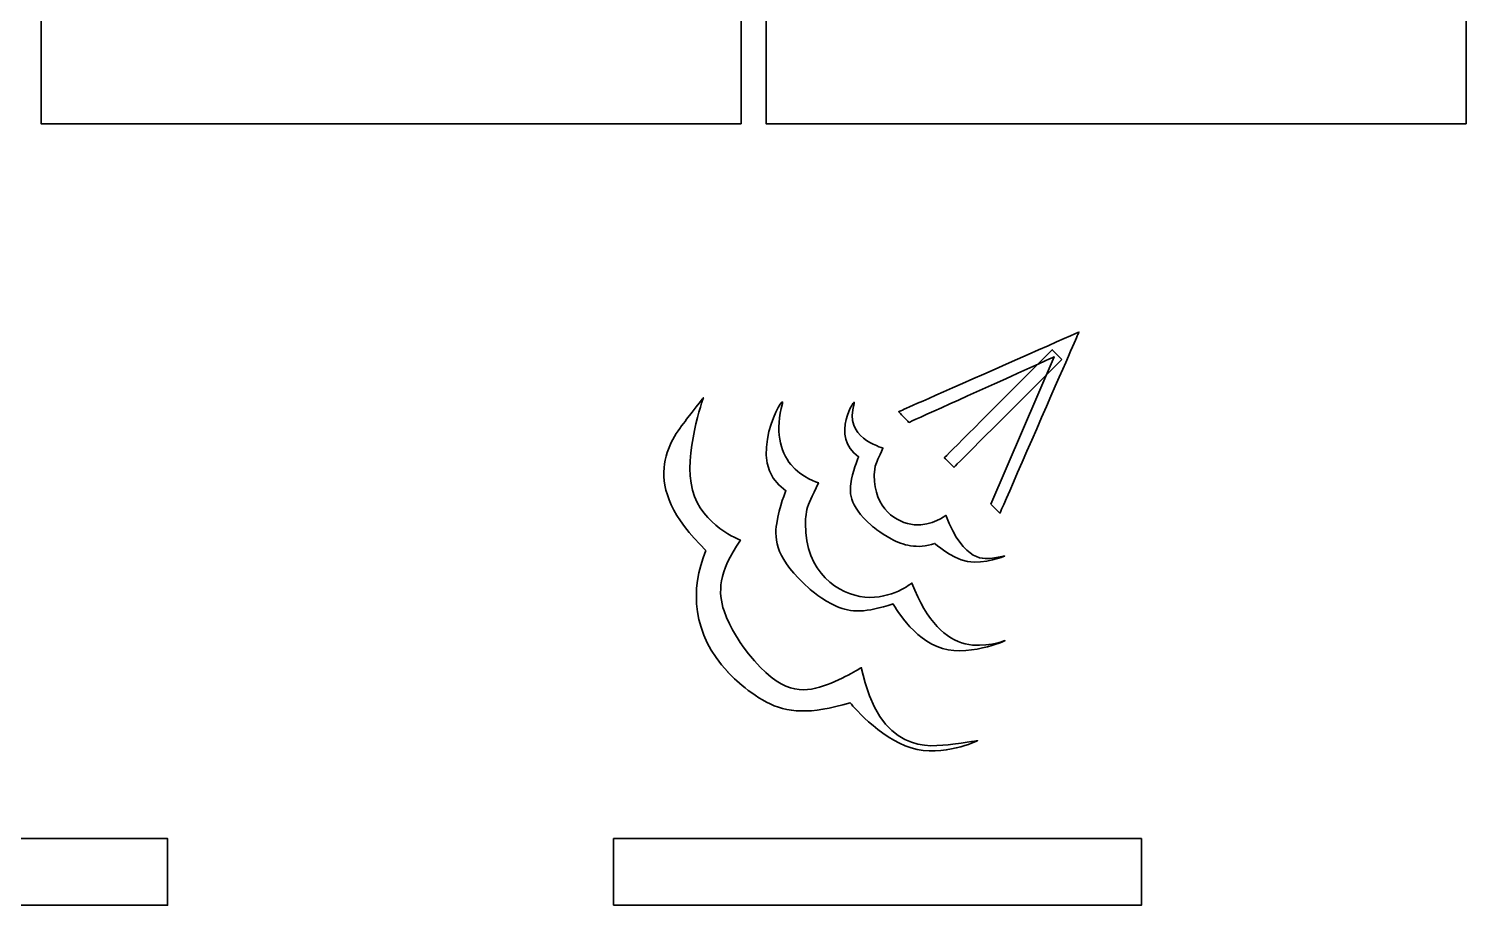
# Model space of a CAD drawing. Extents: x 6336 to 10269, y -393 to 3204.
# Drawn here: x 9100.55 to 9126.42, y 1955.78 to 1971.56 of the extents above; entities that cross this region are included whole.
import ezdxf

# ---------------------------------------------------------------- set-up
doc = ezdxf.new("R2010")
doc.units = 0
doc.header["$LTSCALE"] = 5
doc.layers.add('1', color=7, linetype='CONTINUOUS', true_color=0xffffff)

msp = doc.modelspace()

# ---------------------------------------------------------------- linework, layer by layer
at = {"layer": '1', "color": 7, "linetype": 'Continuous', "lineweight": 35}
for points, knots in [([(9113.371, 1969.847), (9113.371, 1969.847), (9100.771, 1969.847), (9100.771, 1969.847), (9100.771, 1969.847), (9100.771, 1969.847), (9100.771, 1987.346), (9100.771, 1987.346), (9100.771, 1987.346), (9100.771, 1987.346), (9113.371, 1987.346), (9113.371, 1987.346), (9113.371, 1987.346), (9113.371, 1987.346), (9113.371, 1969.847), (9113.371, 1969.847)], [0, 0, 0, 0, 0.2, 0.2, 0.2, 0.3, 0.4, 0.4, 0.4, 0.5, 0.6, 0.6, 0.6, 0.8, 1, 1, 1, 1]), ([(9113.371, 1969.847), (9113.371, 1969.847), (9100.771, 1969.847), (9100.771, 1969.847), (9100.771, 1969.847), (9100.771, 1969.847), (9100.771, 1987.346), (9100.771, 1987.346), (9100.771, 1987.346), (9100.771, 1987.346), (9113.371, 1987.346), (9113.371, 1987.346), (9113.371, 1987.346), (9113.371, 1987.346), (9113.371, 1969.847), (9113.371, 1969.847)], [0, 0, 0, 0, 0.2, 0.2, 0.2, 0.3, 0.4, 0.4, 0.4, 0.5, 0.6, 0.6, 0.6, 0.8, 1, 1, 1, 1]), ([(9126.421, 1969.847), (9126.421, 1969.847), (9113.821, 1969.847), (9113.821, 1969.847), (9113.821, 1969.847), (9113.821, 1969.847), (9113.821, 1987.346), (9113.821, 1987.346), (9113.821, 1987.346), (9113.821, 1987.346), (9126.421, 1987.346), (9126.421, 1987.346), (9126.421, 1987.346), (9126.421, 1987.346), (9126.421, 1969.847), (9126.421, 1969.847)], [0, 0, 0, 0, 0.2, 0.2, 0.2, 0.3, 0.4, 0.4, 0.4, 0.5, 0.6, 0.6, 0.6, 0.8, 1, 1, 1, 1]), ([(9126.421, 1969.847), (9126.421, 1969.847), (9113.821, 1969.847), (9113.821, 1969.847), (9113.821, 1969.847), (9113.821, 1969.847), (9113.821, 1987.346), (9113.821, 1987.346), (9113.821, 1987.346), (9113.821, 1987.346), (9126.421, 1987.346), (9126.421, 1987.346), (9126.421, 1987.346), (9126.421, 1987.346), (9126.421, 1969.847), (9126.421, 1969.847)], [0, 0, 0, 0, 0.2, 0.2, 0.2, 0.3, 0.4, 0.4, 0.4, 0.5, 0.6, 0.6, 0.6, 0.8, 1, 1, 1, 1]), ([(9117.862, 1963.001), (9117.862, 1963.001), (9119.004, 1965.652), (9119.004, 1965.652), (9119.004, 1965.652), (9119.004, 1965.652), (9116.39, 1964.472), (9116.39, 1964.472), (9116.39, 1964.472), (9116.39, 1964.472), (9116.203, 1964.664), (9116.203, 1964.664), (9116.203, 1964.664), (9116.203, 1964.664), (9119.45, 1966.099), (9119.45, 1966.099), (9119.45, 1966.099), (9119.45, 1966.099), (9118.027, 1962.839), (9118.027, 1962.839), (9118.027, 1962.839), (9118.027, 1962.839), (9117.862, 1963.001), (9117.862, 1963.001)], [0, 0, 0, 0, 0.142857, 0.142857, 0.142857, 0.214286, 0.285714, 0.285714, 0.285714, 0.357143, 0.428571, 0.428571, 0.428571, 0.5, 0.571429, 0.571429, 0.571429, 0.642857, 0.714286, 0.714286, 0.714286, 0.857143, 1, 1, 1, 1]), ([(9119.144, 1965.607), (9119.144, 1965.607), (9118.969, 1965.779), (9118.969, 1965.779), (9118.969, 1965.779), (9118.969, 1965.779), (9117.027, 1963.836), (9117.027, 1963.836), (9117.027, 1963.836), (9117.027, 1963.836), (9117.2, 1963.664), (9117.2, 1963.664), (9117.2, 1963.664), (9117.2, 1963.664), (9119.144, 1965.607), (9119.144, 1965.607)], [0, 0, 0, 0, 0.2, 0.2, 0.2, 0.3, 0.4, 0.4, 0.4, 0.5, 0.6, 0.6, 0.6, 0.8, 1, 1, 1, 1]), ([(9114.111, 1964.812), (9114.176, 1965.049), (9113.383, 1963.755), (9114.176, 1963.242), (9114.176, 1963.242), (9113.932, 1962.68), (9113.995, 1962.012), (9114.602, 1961.474), (9114.602, 1961.474), (9115.068, 1961.061), (9115.617, 1961.038), (9116.103, 1961.207), (9116.103, 1961.207), (9116.812, 1959.901), (9118.246, 1960.593), (9118.099, 1960.536), (9118.099, 1960.536), (9117.397, 1960.268), (9116.719, 1960.87), (9116.442, 1961.579), (9116.442, 1961.579), (9115.713, 1960.984), (9114.526, 1961.759), (9114.525, 1962.653), (9114.525, 1962.653), (9114.525, 1962.924), (9114.64, 1963.117), (9114.759, 1963.384), (9114.759, 1963.384), (9114.162, 1963.564), (9113.979, 1964.333), (9114.111, 1964.812)], [0, 0, 0, 0, 0.111111, 0.111111, 0.111111, 0.166667, 0.222222, 0.222222, 0.222222, 0.277778, 0.333333, 0.333333, 0.333333, 0.388889, 0.444444, 0.444444, 0.444444, 0.5, 0.555556, 0.555556, 0.555556, 0.611111, 0.666667, 0.666667, 0.666667, 0.722222, 0.777778, 0.777778, 0.777778, 0.888889, 1, 1, 1, 1]), ([(9115.403, 1964.812), (9115.446, 1964.972), (9114.952, 1964.198), (9115.484, 1963.854), (9115.484, 1963.854), (9115.321, 1963.478), (9115.301, 1962.983), (9115.708, 1962.622), (9115.708, 1962.622), (9116.02, 1962.346), (9116.534, 1962.181), (9116.858, 1962.294), (9116.858, 1962.294), (9117.405, 1961.758), (9118.11, 1962.065), (9118.11, 1962.065), (9118.11, 1962.065), (9118.11, 1962.065), (9117.387, 1961.941), (9117.051, 1962.799), (9117.051, 1962.799), (9116.563, 1962.4), (9115.765, 1962.92), (9115.765, 1963.519), (9115.765, 1963.519), (9115.765, 1963.699), (9115.843, 1963.829), (9115.922, 1964.009), (9115.922, 1964.009), (9115.521, 1964.128), (9115.314, 1964.489), (9115.403, 1964.812)], [0, 0, 0, 0, 0.111111, 0.111111, 0.111111, 0.166667, 0.222222, 0.222222, 0.222222, 0.277778, 0.333333, 0.333333, 0.333333, 0.388889, 0.444444, 0.444444, 0.444444, 0.5, 0.555556, 0.555556, 0.555556, 0.611111, 0.666667, 0.666667, 0.666667, 0.722222, 0.777778, 0.777778, 0.777778, 0.888889, 1, 1, 1, 1]), ([(9112.736, 1962.165), (9112.438, 1961.467), (9112.498, 1960.652), (9113.128, 1959.978), (9113.128, 1959.978), (9113.78, 1959.281), (9114.609, 1959.205), (9115.329, 1959.425), (9115.329, 1959.425), (9116.385, 1958.139), (9117.624, 1958.739), (9117.624, 1958.739), (9117.624, 1958.739), (9117.624, 1958.739), (9115.859, 1958.502), (9115.531, 1960.057), (9115.531, 1960.057), (9114.792, 1959.574), (9114.006, 1959.615), (9113.389, 1960.455), (9113.389, 1960.455), (9112.95, 1961.048), (9112.955, 1961.769), (9113.357, 1962.352), (9113.357, 1962.352), (9111.962, 1962.871), (9112.689, 1964.915), (9112.689, 1964.915), (9112.689, 1964.915), (9112.689, 1964.915), (9111.487, 1963.367), (9112.736, 1962.165)], [0, 0, 0, 0, 0.111111, 0.111111, 0.111111, 0.166667, 0.222222, 0.222222, 0.222222, 0.277778, 0.333333, 0.333333, 0.333333, 0.388889, 0.444444, 0.444444, 0.444444, 0.5, 0.555556, 0.555556, 0.555556, 0.611111, 0.666667, 0.666667, 0.666667, 0.722222, 0.777778, 0.777778, 0.777778, 0.888889, 1, 1, 1, 1]), ([(9093.545, 1955.778), (9093.545, 1955.778), (9103.045, 1955.778), (9103.045, 1955.778), (9103.045, 1955.778), (9103.045, 1955.778), (9103.045, 1956.978), (9103.045, 1956.978), (9103.045, 1956.978), (9103.045, 1956.978), (9093.545, 1956.978), (9093.545, 1956.978), (9093.545, 1956.978), (9093.545, 1956.978), (9093.545, 1955.778), (9093.545, 1955.778)], [0, 0, 0, 0, 0.2, 0.2, 0.2, 0.3, 0.4, 0.4, 0.4, 0.5, 0.6, 0.6, 0.6, 0.8, 1, 1, 1, 1]), ([(9093.545, 1955.778), (9093.545, 1955.778), (9103.045, 1955.778), (9103.045, 1955.778), (9103.045, 1955.778), (9103.045, 1955.778), (9103.045, 1956.978), (9103.045, 1956.978), (9103.045, 1956.978), (9103.045, 1956.978), (9093.545, 1956.978), (9093.545, 1956.978), (9093.545, 1956.978), (9093.545, 1956.978), (9093.545, 1955.778), (9093.545, 1955.778)], [0, 0, 0, 0, 0.2, 0.2, 0.2, 0.3, 0.4, 0.4, 0.4, 0.5, 0.6, 0.6, 0.6, 0.8, 1, 1, 1, 1]), ([(9111.072, 1955.778), (9111.072, 1955.778), (9120.573, 1955.778), (9120.573, 1955.778), (9120.573, 1955.778), (9120.573, 1955.778), (9120.573, 1956.978), (9120.573, 1956.978), (9120.573, 1956.978), (9120.573, 1956.978), (9111.072, 1956.978), (9111.072, 1956.978), (9111.072, 1956.978), (9111.072, 1956.978), (9111.072, 1955.778), (9111.072, 1955.778)], [0, 0, 0, 0, 0.2, 0.2, 0.2, 0.3, 0.4, 0.4, 0.4, 0.5, 0.6, 0.6, 0.6, 0.8, 1, 1, 1, 1]), ([(9111.072, 1955.778), (9111.072, 1955.778), (9120.573, 1955.778), (9120.573, 1955.778), (9120.573, 1955.778), (9120.573, 1955.778), (9120.573, 1956.978), (9120.573, 1956.978), (9120.573, 1956.978), (9120.573, 1956.978), (9111.072, 1956.978), (9111.072, 1956.978), (9111.072, 1956.978), (9111.072, 1956.978), (9111.072, 1955.778), (9111.072, 1955.778)], [0, 0, 0, 0, 0.2, 0.2, 0.2, 0.3, 0.4, 0.4, 0.4, 0.5, 0.6, 0.6, 0.6, 0.8, 1, 1, 1, 1])]:
    msp.add_open_spline(points, degree=3, knots=knots, dxfattribs=at)

doc.saveas('drawing.dxf')
